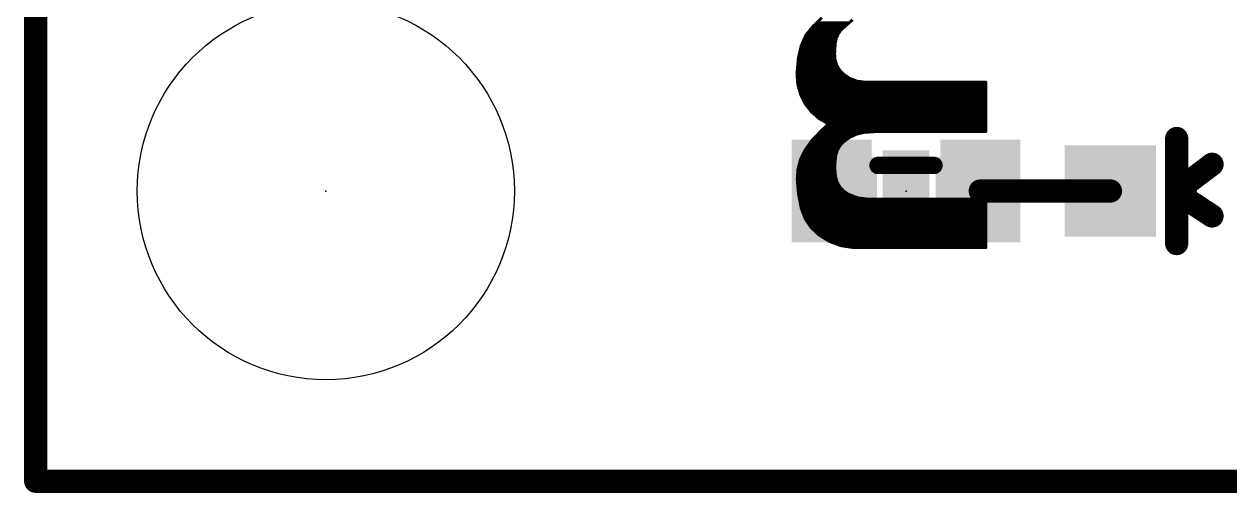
# Model space of a CAD drawing. Extents: x -0.1 to 26.8, y -10.2 to 23.
# Drawn here: x -0.1 to 10.46, y -0.1 to 4 of the extents above; entities that cross this region are included whole.
import ezdxf

# ---------------------------------------------------------------- set-up
doc = ezdxf.new("R2010")
doc.units = 0
for name, color, linetype in [('1', 12, 'CONTINUOUS'), ('16', 132, 'CONTINUOUS'), ('20', 53, 'CONTINUOUS'), ('21', 41, 'CONTINUOUS'), ('22', 40, 'CONTINUOUS'), ('23', 53, 'CONTINUOUS'), ('51', 53, 'CONTINUOUS')]:
    doc.layers.add(name, color=color, linetype=linetype)

# ---------------------------------------------------------------- blocks, each defined once
blk = doc.blocks.new('RECT')
blk.add_solid([(-0.5, -0.5), (0.5, -0.5), (-0.5, 0.5), (0.5, 0.5)])

msp = doc.modelspace()

# ---------------------------------------------------------------- linework, layer by layer
at = {"layer": '1', "const_width": 0.2032}
for points in [[(0, 22.86), (0, 0)], [(8.27, 2.54), (9.41, 2.54)], [(0, 0), (26.67, 0)]]:
    msp.add_lwpolyline(points, dxfattribs=at)
at = {"layer": '1', "const_width": 0.1016}
for points in [[(8.27, 2.5908, 1), (8.27, 2.4892)], [(9.41, 2.4892, 1), (9.41, 2.5908)], [(0, 0.0508, 1), (0, -0.0508)], [(-0.0508, 0, 1), (0.0508, 0)]]:
    msp.add_lwpolyline(points, format="xyb", dxfattribs=at)
at = {"layer": '16', "const_width": 0.2032}
for points in [[(0, 22.86), (0, 0)], [(0, 0), (26.67, 0)]]:
    msp.add_lwpolyline(points, dxfattribs=at)
at = {"layer": '16', "const_width": 0.1016}
for points in [[(0, 0.0508, 1), (0, -0.0508)], [(-0.0508, 0, 1), (0.0508, 0)]]:
    msp.add_lwpolyline(points, format="xyb", dxfattribs=at)
at = {"layer": '20', "const_width": 0.2032}
for points in [[(0, 22.86), (0, 0)], [(0, 0), (26.65, 0)]]:
    msp.add_lwpolyline(points, dxfattribs=at)
at = {"layer": '20', "const_width": 0.1016}
for points in [[(0, 0.0508, 1), (0, -0.0508)], [(-0.0508, 0, 1), (0.0508, 0)]]:
    msp.add_lwpolyline(points, format="xyb", dxfattribs=at)
at = {"layer": '20'}
msp.add_circle((2.54, 2.54), 1.651, dxfattribs=at)
at = {"layer": '21', "const_width": 0.2032}
for points in [[(9.99, 3), (9.99, 2.54)], [(9.99, 2.54), (10.3, 2.7738)], [(9.99, 2.08), (9.99, 2.54)], [(10.0054, 2.5146), (10.3, 2.3216)]]:
    msp.add_lwpolyline(points, dxfattribs=at)
at = {"layer": '21', "const_width": 0.1016}
for points in [[(10.0408, 3, 1), (9.9392, 3)], [(10.3306, 2.7332, 1), (10.2694, 2.8144)], [(10.0408, 2.54, 1), (9.9392, 2.54)], [(9.9594, 2.5806, 1), (10.0206, 2.4994)], [(9.9392, 2.54, 1), (10.0408, 2.54)], [(10.0332, 2.5571, 1), (9.9776, 2.4721)], [(10.2722, 2.2791, 1), (10.3278, 2.3641)], [(9.9392, 2.08, 1), (10.0408, 2.08)]]:
    msp.add_lwpolyline(points, format="xyb", dxfattribs=at)
at = {"layer": '22', "const_width": 0.0254}
for points in [[(6.8834, 4.0564), (6.8047, 3.9802)], [(6.8388, 4.0132), (7.1234, 4.0132)], [(7.0561, 3.9548), (7.1526, 4.0386)], [(6.7435, 3.904), (6.7031, 3.8151)], [(6.8047, 3.9802), (6.7435, 3.904)], [(6.7496, 3.9116), (7.0254, 3.9116)], [(6.77, 3.937), (7.0427, 3.937)], [(6.7904, 3.9624), (7.0649, 3.9624)], [(6.8125, 3.9878), (7.0941, 3.9878)], [(7.0089, 3.8741), (7.0278, 3.9172)], [(7.0278, 3.9172), (7.0561, 3.9548)], [(6.7031, 3.8151), (6.6777, 3.7059)], [(6.7019, 3.81), (6.9992, 3.81)], [(6.7123, 3.8354), (7.0016, 3.8354)], [(6.7239, 3.8608), (7.0064, 3.8608)], [(6.7354, 3.8862), (7.0142, 3.8862)], [(6.9952, 3.7414), (7.0002, 3.8278)], [(7.0002, 3.8278), (7.0089, 3.8741)], [(6.6777, 3.7059), (6.665, 3.5687)], [(6.6756, 3.683), (7.0011, 3.683)], [(6.6783, 3.7084), (6.9974, 3.7084)], [(6.6842, 3.7338), (6.9957, 3.7338)], [(6.6901, 3.7592), (6.9962, 3.7592)], [(6.696, 3.7846), (6.9977, 3.7846)], [(6.9985, 3.6916), (6.9952, 3.7414)], [(7.0129, 3.6437), (6.9985, 3.6916)], [(6.6662, 3.5814), (7.055, 3.5814)], [(6.6685, 3.6068), (7.0339, 3.6068)], [(6.6709, 3.6322), (7.0195, 3.6322)], [(6.6732, 3.6576), (7.0087, 3.6576)], [(7.0376, 3.6004), (7.0129, 3.6437)], [(7.0714, 3.5636), (7.0376, 3.6004)], [(6.665, 3.5687), (6.6719, 3.473)], [(6.6659, 3.556), (7.0826, 3.556)], [(6.6678, 3.5306), (7.1201, 3.5306)], [(6.6696, 3.5052), (7.1813, 3.5052)], [(6.6714, 3.4798), (8.3185, 3.4798)], [(6.6719, 3.473), (6.698, 3.3807)], [(7.1286, 3.5249), (7.0714, 3.5636)], [(7.1933, 3.5007), (7.1286, 3.5249)], [(7.2619, 3.4925), (7.1933, 3.5007)], [(8.3185, 3.4925), (7.2619, 3.4925)], [(8.3185, 3.0607), (8.3185, 3.4925)], [(6.6772, 3.4544), (8.3185, 3.4544)], [(6.6844, 3.429), (8.3185, 3.429)], [(6.6915, 3.4036), (8.3185, 3.4036)], [(6.698, 3.3807), (6.7383, 3.3017)], [(6.6993, 3.3782), (8.3185, 3.3782)], [(6.7122, 3.3528), (8.3185, 3.3528)], [(6.7252, 3.3274), (8.3185, 3.3274)], [(6.7382, 3.302), (8.3185, 3.302)], [(6.7383, 3.3017), (6.793, 3.2319)], [(6.758, 3.2766), (8.3185, 3.2766)], [(6.7778, 3.2512), (8.3185, 3.2512)], [(6.793, 3.2319), (6.8599, 3.1737)], [(6.7999, 3.2258), (8.3185, 3.2258)], [(6.8292, 3.2004), (8.3185, 3.2004)], [(6.8584, 3.175), (8.3185, 3.175)], [(6.8599, 3.1737), (6.9367, 3.1293)], [(6.8758, 3.0658), (6.7999, 2.987)], [(6.924, 3.1115), (6.8758, 3.0658)], [(6.8838, 3.0734), (8.3185, 3.0734)], [(6.9016, 3.1496), (8.3185, 3.1496)], [(6.9106, 3.0988), (8.3185, 3.0988)], [(6.9331, 3.1206), (6.924, 3.1115)], [(6.9358, 3.1246), (6.9331, 3.1206)], [(6.9355, 3.1242), (8.3185, 3.1242)], [(6.9367, 3.1293), (6.9358, 3.1246)], [(7.188, 3.0377), (7.2542, 3.0531)], [(7.2542, 3.0531), (7.366, 3.0607)], [(7.366, 3.0607), (8.3185, 3.0607)], [(6.7999, 2.987), (6.7361, 2.8981)], [(6.7708, 2.9464), (7.0508, 2.9464)], [(6.789, 2.9718), (7.0748, 2.9718)], [(6.8097, 2.9972), (7.1096, 2.9972)], [(6.8342, 3.0226), (7.1552, 3.0226)], [(6.8587, 3.048), (7.2323, 3.048)], [(7.041, 2.9355), (7.0714, 2.9693)], [(7.0714, 2.9693), (7.1263, 3.0094)], [(7.1263, 3.0094), (7.188, 3.0377)], [(6.7361, 2.8981), (6.6968, 2.8176)], [(6.7101, 2.8448), (7.0045, 2.8448)], [(6.7225, 2.8702), (7.0108, 2.8702)], [(6.7349, 2.8956), (7.0185, 2.8956)], [(6.7525, 2.921), (7.0328, 2.921)], [(6.9958, 2.7598), (7.0053, 2.8524)], [(7.0053, 2.8524), (7.0186, 2.8959)], [(7.0186, 2.8959), (7.041, 2.9355)], [(6.6968, 2.8176), (6.6736, 2.731)], [(6.6769, 2.7432), (6.9971, 2.7432)], [(6.6837, 2.7686), (6.9967, 2.7686)], [(6.6905, 2.794), (6.9993, 2.794)], [(6.6977, 2.8194), (7.0019, 2.8194)], [(7.0028, 2.667), (6.9958, 2.7598)], [(6.6736, 2.731), (6.6675, 2.6416)], [(6.6675, 2.6416), (6.6782, 2.5136)], [(6.6675, 2.6416), (7.01, 2.6416)], [(6.6692, 2.667), (7.0028, 2.667)], [(6.671, 2.6924), (7.0009, 2.6924)], [(6.6727, 2.7178), (6.999, 2.7178)], [(7.0163, 2.6195), (7.0028, 2.667)], [(6.6696, 2.6162), (7.0182, 2.6162)], [(6.6718, 2.5908), (7.0324, 2.5908)], [(6.6739, 2.5654), (7.0505, 2.5654)], [(6.676, 2.54), (7.0737, 2.54)], [(7.0404, 2.5764), (7.0163, 2.6195)], [(7.0737, 2.5399), (7.0404, 2.5764)], [(7.1145, 2.5121), (7.0737, 2.5399)], [(6.6781, 2.5146), (7.1108, 2.5146)], [(6.6782, 2.5136), (6.7031, 2.3876)], [(6.683, 2.4892), (7.1749, 2.4892)], [(6.6881, 2.4638), (8.3185, 2.4638)], [(6.6931, 2.4384), (8.3185, 2.4384)], [(7.1995, 2.4799), (7.1145, 2.5121)], [(7.2898, 2.4689), (7.1995, 2.4799)], [(8.3185, 2.4689), (7.2898, 2.4689)], [(8.3185, 2.0447), (8.3185, 2.4689)], [(6.6981, 2.413), (8.3185, 2.413)], [(6.7031, 2.3876), (6.7358, 2.301)], [(6.7031, 2.3876), (8.3185, 2.3876)], [(6.7127, 2.3622), (8.3185, 2.3622)], [(6.7222, 2.3368), (8.3185, 2.3368)], [(6.7318, 2.3114), (8.3185, 2.3114)], [(6.7358, 2.301), (6.7865, 2.2235)], [(6.7456, 2.286), (8.3185, 2.286)], [(6.7622, 2.2606), (8.3185, 2.2606)], [(6.7788, 2.2352), (8.3185, 2.2352)], [(6.7865, 2.2235), (6.8529, 2.159)], [(6.8006, 2.2098), (8.3185, 2.2098)], [(6.8268, 2.1844), (8.3185, 2.1844)], [(6.8529, 2.159), (6.9468, 2.1002)], [(6.8529, 2.159), (8.3185, 2.159)], [(6.8935, 2.1336), (8.3185, 2.1336)], [(6.934, 2.1082), (8.3185, 2.1082)], [(6.9468, 2.1002), (7.0507, 2.0615)], [(6.9935, 2.0828), (8.3185, 2.0828)], [(7.0507, 2.0615), (7.1603, 2.0447)], [(7.0776, 2.0574), (8.3185, 2.0574)], [(7.1603, 2.0447), (8.3185, 2.0447)]]:
    msp.add_lwpolyline(points, dxfattribs=at)
at = {"layer": '22', "const_width": 0.0127}
for points in [[(6.7386, 3.908, 1), (6.7485, 3.9001)], [(6.7493, 3.9014, 1), (6.7378, 3.9067)], [(6.7496, 3.9179, 1), (6.7496, 3.9053)], [(6.77, 3.9434, 1), (6.77, 3.9307)], [(6.7904, 3.9688, 1), (6.7904, 3.9561)], [(6.8003, 3.9848, 1), (6.8091, 3.9756)], [(6.8097, 3.9762, 1), (6.7997, 3.9842)], [(6.8125, 3.9941, 1), (6.8125, 3.9815)], [(7.0227, 3.921, 1), (7.0329, 3.9133)], [(7.0336, 3.9146, 1), (7.022, 3.9197)], [(7.0254, 3.9053, 1), (7.0254, 3.9179)], [(7.0427, 3.9307, 1), (7.0427, 3.9434)], [(7.0519, 3.9596, 1), (7.0603, 3.95)], [(7.0612, 3.951, 1), (7.051, 3.9586)], [(7.0649, 3.9561, 1), (7.0649, 3.9688)], [(7.0941, 3.9815, 1), (7.0941, 3.9941)], [(6.7019, 3.8163, 1), (6.7019, 3.8037)], [(6.6973, 3.8177, 1), (6.7089, 3.8125)], [(6.7093, 3.8137, 1), (6.6969, 3.8165)], [(6.7123, 3.8418, 1), (6.7123, 3.8291)], [(6.7239, 3.8672, 1), (6.7239, 3.8545)], [(6.7354, 3.8925, 1), (6.7354, 3.8799)], [(7.0065, 3.8274, 1), (6.9939, 3.8282)], [(6.994, 3.829, 1), (7.0064, 3.8266)], [(6.9992, 3.8037, 1), (6.9992, 3.8163)], [(7.0016, 3.8291, 1), (7.0016, 3.8418)], [(7.003, 3.8766, 1), (7.0147, 3.8715)], [(7.0151, 3.8729, 1), (7.0026, 3.8752)], [(7.0064, 3.8545, 1), (7.0064, 3.8672)], [(7.0142, 3.8799, 1), (7.0142, 3.8925)], [(6.6756, 3.6894, 1), (6.6756, 3.6767)], [(6.684, 3.7053, 1), (6.6714, 3.7065)], [(6.6715, 3.7073, 1), (6.6839, 3.7045)], [(6.6783, 3.7147, 1), (6.6783, 3.7021)], [(6.6842, 3.7401, 1), (6.6842, 3.7275)], [(6.6901, 3.7656, 1), (6.6901, 3.7529)], [(6.696, 3.791, 1), (6.696, 3.7783)], [(7.0015, 3.7418, 1), (6.9889, 3.741)], [(6.9889, 3.7418, 1), (7.0015, 3.741)], [(7.0046, 3.6934, 1), (6.9924, 3.6897)], [(6.9922, 3.6912, 1), (7.0048, 3.692)], [(6.9957, 3.7275, 1), (6.9957, 3.7401)], [(6.9962, 3.7529, 1), (6.9962, 3.7656)], [(6.9974, 3.7021, 1), (6.9974, 3.7147)], [(6.9977, 3.7783, 1), (6.9977, 3.791)], [(7.0011, 3.6767, 1), (7.0011, 3.6894)], [(6.6662, 3.5878, 1), (6.6662, 3.5751)], [(6.6685, 3.6132, 1), (6.6685, 3.6005)], [(6.6709, 3.6385, 1), (6.6709, 3.6259)], [(6.6732, 3.6639, 1), (6.6732, 3.6513)], [(7.0184, 3.6469, 1), (7.0074, 3.6406)], [(7.0068, 3.6419, 1), (7.019, 3.6456)], [(7.0087, 3.6513, 1), (7.0087, 3.6639)], [(7.0195, 3.6259, 1), (7.0195, 3.6385)], [(7.0423, 3.6047, 1), (7.0329, 3.5961)], [(7.0321, 3.5972, 1), (7.0431, 3.6035)], [(7.0339, 3.6005, 1), (7.0339, 3.6132)], [(7.055, 3.5751, 1), (7.055, 3.5878)], [(6.6713, 3.5692, 1), (6.6587, 3.5682)], [(6.6587, 3.5693, 1), (6.6713, 3.5681)], [(6.6659, 3.5623, 1), (6.6659, 3.5497)], [(6.6678, 3.537, 1), (6.6678, 3.5243)], [(6.6696, 3.5116, 1), (6.6696, 3.4989)], [(6.6714, 3.4861, 1), (6.6714, 3.4735)], [(6.6781, 3.4747, 1), (6.6658, 3.4713)], [(7.075, 3.5689, 1), (7.0678, 3.5583)], [(7.0667, 3.5593, 1), (7.0761, 3.5679)], [(7.0826, 3.5497, 1), (7.0826, 3.5623)], [(7.1201, 3.5243, 1), (7.1201, 3.537)], [(7.1308, 3.5308, 1), (7.1264, 3.5189)], [(7.125, 3.5196, 1), (7.1322, 3.5301)], [(7.1813, 3.4989, 1), (7.1813, 3.5116)], [(7.1941, 3.507, 1), (7.1926, 3.4944)], [(7.1911, 3.4948, 1), (7.1955, 3.5067)], [(7.2619, 3.4989, 1), (7.2619, 3.4862)], [(7.2611, 3.4862, 1), (7.2627, 3.4988)], [(8.3248, 3.4925, 1), (8.3122, 3.4925)], [(8.3185, 3.4862, 1), (8.3185, 3.4989)], [(8.3185, 3.4735, 1), (8.3185, 3.4861)], [(6.6656, 3.4726, 1), (6.6783, 3.4735)], [(6.6772, 3.4607, 1), (6.6772, 3.4481)], [(6.6844, 3.4354, 1), (6.6844, 3.4227)], [(6.6915, 3.4099, 1), (6.6915, 3.3973)], [(6.7037, 3.3836, 1), (6.6923, 3.3778)], [(6.6919, 3.379, 1), (6.7041, 3.3824)], [(6.6993, 3.3845, 1), (6.6993, 3.3719)], [(8.3185, 3.4481, 1), (8.3185, 3.4607)], [(8.3185, 3.4227, 1), (8.3185, 3.4354)], [(8.3185, 3.3973, 1), (8.3185, 3.4099)], [(8.3185, 3.3719, 1), (8.3185, 3.3845)], [(6.7122, 3.3592, 1), (6.7122, 3.3465)], [(6.7252, 3.3338, 1), (6.7252, 3.3211)], [(6.7382, 3.3083, 1), (6.7382, 3.2957)], [(6.7433, 3.3056, 1), (6.7333, 3.2978)], [(6.7327, 3.2988, 1), (6.744, 3.3046)], [(6.758, 3.283, 1), (6.758, 3.2703)], [(8.3185, 3.3465, 1), (8.3185, 3.3592)], [(8.3185, 3.3211, 1), (8.3185, 3.3338)], [(8.3185, 3.2957, 1), (8.3185, 3.3083)], [(8.3185, 3.2703, 1), (8.3185, 3.283)], [(6.7778, 3.2576, 1), (6.7778, 3.2449)], [(6.7971, 3.2366, 1), (6.7888, 3.2271)], [(6.788, 3.2279, 1), (6.798, 3.2358)], [(6.7999, 3.2321, 1), (6.7999, 3.2195)], [(6.8292, 3.2067, 1), (6.8292, 3.1941)], [(6.8584, 3.1814, 1), (6.8584, 3.1687)], [(6.8631, 3.1792, 1), (6.8567, 3.1682)], [(6.8557, 3.1689, 1), (6.8641, 3.1785)], [(8.3185, 3.2449, 1), (8.3185, 3.2576)], [(8.3185, 3.2195, 1), (8.3185, 3.2321)], [(8.3185, 3.1941, 1), (8.3185, 3.2067)], [(8.3185, 3.1687, 1), (8.3185, 3.1814)], [(6.8714, 3.0704, 1), (6.8802, 3.0612)], [(6.8804, 3.0614, 1), (6.8712, 3.0702)], [(6.8838, 3.0798, 1), (6.8838, 3.0671)], [(6.9016, 3.1559, 1), (6.9016, 3.1433)], [(6.9106, 3.1052, 1), (6.9106, 3.0925)], [(6.9195, 3.116, 1), (6.9285, 3.107)], [(6.9284, 3.1069, 1), (6.9196, 3.1161)], [(6.9278, 3.1241, 1), (6.9384, 3.1171)], [(6.9376, 3.1161, 1), (6.9286, 3.1251)], [(6.9355, 3.1305, 1), (6.9355, 3.1179)], [(6.9295, 3.1258, 1), (6.942, 3.1234)], [(6.9429, 3.1281, 1), (6.9305, 3.1305)], [(6.941, 3.121, 1), (6.9305, 3.1281)], [(6.9335, 3.1238, 1), (6.9399, 3.1348)], [(7.2538, 3.0594, 1), (7.2546, 3.0468)], [(7.2556, 3.0469, 1), (7.2528, 3.0593)], [(7.366, 3.0671, 1), (7.366, 3.0544)], [(7.3664, 3.0544, 1), (7.3656, 3.067)], [(8.3122, 3.0607, 1), (8.3248, 3.0607)], [(8.3185, 3.1433, 1), (8.3185, 3.1559)], [(8.3185, 3.1179, 1), (8.3185, 3.1305)], [(8.3185, 3.0925, 1), (8.3185, 3.1052)], [(8.3185, 3.0671, 1), (8.3185, 3.0798)], [(8.3185, 3.0544, 1), (8.3185, 3.0671)], [(6.7708, 2.9527, 1), (6.7708, 2.9401)], [(6.789, 2.9781, 1), (6.789, 2.9655)], [(6.7953, 2.9914, 1), (6.8045, 2.9826)], [(6.8051, 2.9833, 1), (6.7947, 2.9907)], [(6.8097, 3.0036, 1), (6.8097, 2.9909)], [(6.8342, 3.029, 1), (6.8342, 3.0163)], [(6.8587, 3.0543, 1), (6.8587, 3.0417)], [(7.0508, 2.9401, 1), (7.0508, 2.9527)], [(7.0677, 2.9744, 1), (7.0751, 2.9642)], [(7.0761, 2.9651, 1), (7.0667, 2.9735)], [(7.0748, 2.9655, 1), (7.0748, 2.9781)], [(7.1096, 2.9909, 1), (7.1096, 3.0036)], [(7.1236, 3.0151, 1), (7.1289, 3.0036)], [(7.13, 3.0042, 1), (7.1225, 3.0145)], [(7.1552, 3.0163, 1), (7.1552, 3.029)], [(7.1866, 3.0439, 1), (7.1895, 3.0315)], [(7.1907, 3.0319, 1), (7.1854, 3.0434)], [(7.2323, 3.0417, 1), (7.2323, 3.0543)], [(6.7101, 2.8512, 1), (6.7101, 2.8385)], [(6.7225, 2.8765, 1), (6.7225, 2.8639)], [(6.7349, 2.9019, 1), (6.7349, 2.8893)], [(6.7309, 2.9018, 1), (6.7413, 2.8944)], [(6.7418, 2.8953, 1), (6.7304, 2.9009)], [(6.7525, 2.9274, 1), (6.7525, 2.9147)], [(7.0116, 2.8518, 1), (6.999, 2.853)], [(6.9992, 2.8543, 1), (7.0114, 2.8505)], [(7.0045, 2.8385, 1), (7.0045, 2.8512)], [(7.0108, 2.8639, 1), (7.0108, 2.8765)], [(7.0131, 2.899, 1), (7.0242, 2.8928)], [(7.0247, 2.894, 1), (7.0126, 2.8977)], [(7.0185, 2.8893, 1), (7.0185, 2.9019)], [(7.0328, 2.9147, 1), (7.0328, 2.9274)], [(7.0363, 2.9397, 1), (7.0457, 2.9312)], [(7.0465, 2.9323, 1), (7.0355, 2.9386)], [(6.6769, 2.7496, 1), (6.6769, 2.7369)], [(6.6837, 2.775, 1), (6.6837, 2.7623)], [(6.6905, 2.8003, 1), (6.6905, 2.7877)], [(6.6911, 2.8204, 1), (6.7025, 2.8148)], [(6.7029, 2.8159, 1), (6.6907, 2.8192)], [(6.6977, 2.8258, 1), (6.6977, 2.8131)], [(7.0022, 2.7603, 1), (6.9895, 2.7593)], [(6.9895, 2.7605, 1), (7.0022, 2.7592)], [(6.9967, 2.7623, 1), (6.9967, 2.775)], [(6.9971, 2.7369, 1), (6.9971, 2.7496)], [(6.9993, 2.7877, 1), (6.9993, 2.8003)], [(7.0019, 2.8131, 1), (7.0019, 2.8258)], [(6.6738, 2.6421, 1), (6.6612, 2.6411)], [(6.6612, 2.642, 1), (6.6738, 2.6412)], [(6.6675, 2.6479, 1), (6.6675, 2.6353)], [(6.6692, 2.6734, 1), (6.6692, 2.6607)], [(6.671, 2.6987, 1), (6.671, 2.6861)], [(6.6727, 2.7241, 1), (6.6727, 2.7115)], [(6.68, 2.7306, 1), (6.6673, 2.7314)], [(6.6675, 2.7326, 1), (6.6798, 2.7294)], [(7.0089, 2.6687, 1), (6.9967, 2.6653)], [(6.9965, 2.6665, 1), (7.0091, 2.6675)], [(6.999, 2.7115, 1), (6.999, 2.7241)], [(7.0009, 2.6861, 1), (7.0009, 2.6987)], [(7.0028, 2.6607, 1), (7.0028, 2.6734)], [(7.01, 2.6353, 1), (7.01, 2.6479)], [(6.6696, 2.6225, 1), (6.6696, 2.6099)], [(6.6718, 2.5972, 1), (6.6718, 2.5845)], [(6.6739, 2.5717, 1), (6.6739, 2.5591)], [(6.676, 2.5463, 1), (6.676, 2.5337)], [(7.0219, 2.6226, 1), (7.0108, 2.6164)], [(7.0102, 2.6178, 1), (7.0225, 2.6213)], [(7.0182, 2.6099, 1), (7.0182, 2.6225)], [(7.0324, 2.5845, 1), (7.0324, 2.5972)], [(7.0451, 2.5807, 1), (7.0357, 2.5721)], [(7.0349, 2.5733, 1), (7.046, 2.5795)], [(7.0505, 2.5591, 1), (7.0505, 2.5717)], [(7.0773, 2.5452, 1), (7.0701, 2.5347)], [(7.069, 2.5357, 1), (7.0784, 2.5442)], [(7.0737, 2.5337, 1), (7.0737, 2.5463)], [(6.6781, 2.521, 1), (6.6781, 2.5083)], [(6.6844, 2.5148, 1), (6.672, 2.5124)], [(6.6719, 2.5131, 1), (6.6845, 2.5141)], [(6.683, 2.4956, 1), (6.683, 2.4829)], [(6.6881, 2.4701, 1), (6.6881, 2.4575)], [(6.6931, 2.4447, 1), (6.6931, 2.4321)], [(7.1168, 2.518, 1), (7.1122, 2.5062)], [(7.1108, 2.5083, 1), (7.1108, 2.521)], [(7.1109, 2.5069, 1), (7.1181, 2.5173)], [(7.1749, 2.4829, 1), (7.1749, 2.4956)], [(7.2003, 2.4862, 1), (7.1988, 2.4735)], [(7.1973, 2.4739, 1), (7.2018, 2.4858)], [(7.2898, 2.4752, 1), (7.2898, 2.4626)], [(7.289, 2.4626, 1), (7.2906, 2.4752)], [(8.3248, 2.4689, 1), (8.3122, 2.4689)], [(8.3185, 2.4626, 1), (8.3185, 2.4752)], [(8.3185, 2.4575, 1), (8.3185, 2.4701)], [(8.3185, 2.4321, 1), (8.3185, 2.4447)], [(6.6981, 2.4194, 1), (6.6981, 2.4067)], [(6.7031, 2.3939, 1), (6.7031, 2.3813)], [(6.709, 2.3898, 1), (6.6972, 2.3854)], [(6.6969, 2.3864, 1), (6.7093, 2.3888)], [(6.7127, 2.3685, 1), (6.7127, 2.3559)], [(6.7222, 2.3432, 1), (6.7222, 2.3305)], [(6.7318, 2.3177, 1), (6.7318, 2.3051)], [(8.3185, 2.4067, 1), (8.3185, 2.4194)], [(8.3185, 2.3813, 1), (8.3185, 2.3939)], [(8.3185, 2.3559, 1), (8.3185, 2.3685)], [(8.3185, 2.3305, 1), (8.3185, 2.3432)], [(8.3185, 2.3051, 1), (8.3185, 2.3177)], [(6.7411, 2.3044, 1), (6.7304, 2.2975)], [(6.7298, 2.2987, 1), (6.7417, 2.3032)], [(6.7456, 2.2923, 1), (6.7456, 2.2797)], [(6.7622, 2.267, 1), (6.7622, 2.2543)], [(6.7788, 2.2416, 1), (6.7788, 2.2289)], [(6.7909, 2.2281, 1), (6.7821, 2.219)], [(6.7812, 2.22, 1), (6.7918, 2.227)], [(6.8006, 2.2161, 1), (6.8006, 2.2035)], [(8.3185, 2.2797, 1), (8.3185, 2.2923)], [(8.3185, 2.2543, 1), (8.3185, 2.267)], [(8.3185, 2.2289, 1), (8.3185, 2.2416)], [(8.3185, 2.2035, 1), (8.3185, 2.2161)], [(6.8268, 2.1907, 1), (6.8268, 2.1781)], [(6.8563, 2.1644, 1), (6.8495, 2.1536)], [(6.8529, 2.1654, 1), (6.8529, 2.1527)], [(6.8485, 2.1544, 1), (6.8573, 2.1636)], [(6.8935, 2.1399, 1), (6.8935, 2.1273)], [(6.934, 2.1145, 1), (6.934, 2.1019)], [(6.9491, 2.1061, 1), (6.9446, 2.0942)], [(6.9435, 2.0948, 1), (6.9502, 2.1055)], [(8.3185, 2.1781, 1), (8.3185, 2.1907)], [(8.3185, 2.1527, 1), (8.3185, 2.1654)], [(8.3185, 2.1273, 1), (8.3185, 2.1399)], [(8.3185, 2.1019, 1), (8.3185, 2.1145)], [(6.9935, 2.0892, 1), (6.9935, 2.0765)], [(7.0517, 2.0678, 1), (7.0498, 2.0553)], [(7.0485, 2.0556, 1), (7.053, 2.0675)], [(7.0776, 2.0637, 1), (7.0776, 2.0511)], [(7.1603, 2.0511, 1), (7.1603, 2.0384)], [(7.1593, 2.0384, 1), (7.1613, 2.051)], [(8.3122, 2.0447, 1), (8.3248, 2.0447)], [(8.3185, 2.0765, 1), (8.3185, 2.0892)], [(8.3185, 2.0511, 1), (8.3185, 2.0637)], [(8.3185, 2.0384, 1), (8.3185, 2.0511)]]:
    msp.add_lwpolyline(points, format="xyb", dxfattribs=at)
at = {"layer": '23'}
for p in [(2.54, 2.54), (7.62, 2.54), (10.16, 2.54)]:
    msp.add_point(p, dxfattribs=at)
at = {"layer": '51', "const_width": 0.1524}
for points in [[(7.375, 2.764), (7.865, 2.764)], [(7.865, 2.316), (7.375, 2.316)]]:
    msp.add_lwpolyline(points, dxfattribs=at)
at = {"layer": '51', "const_width": 0.0762}
for points in [[(7.375, 2.8021, 1), (7.375, 2.7259)], [(7.865, 2.7259, 1), (7.865, 2.8021)], [(7.375, 2.3541, 1), (7.375, 2.2779)], [(7.865, 2.2779, 1), (7.865, 2.3541)]]:
    msp.add_lwpolyline(points, format="xyb", dxfattribs=at)

# ---------------------------------------------------------------- block references
at = {"layer": '1', "xscale": 0.7, "yscale": 0.9}
for p in [(6.97, 2.54), (8.27, 2.54)]:
    msp.add_blockref('RECT', p, dxfattribs=at)
at = {"layer": '1', "xscale": 0.8, "yscale": 0.8, "rotation": 90}
msp.add_blockref('RECT', (9.41, 2.54), dxfattribs=at)
at = {"layer": '21', "xscale": 0.4064, "yscale": 0.7112}
msp.add_blockref('RECT', (7.62, 2.54), dxfattribs=at)
at = {"layer": '51', "xscale": 0.3, "yscale": 0.5999}
for p in [(7.216, 2.5352), (8.0288, 2.5352)]:
    msp.add_blockref('RECT', p, dxfattribs=at)

doc.saveas('drawing.dxf')
